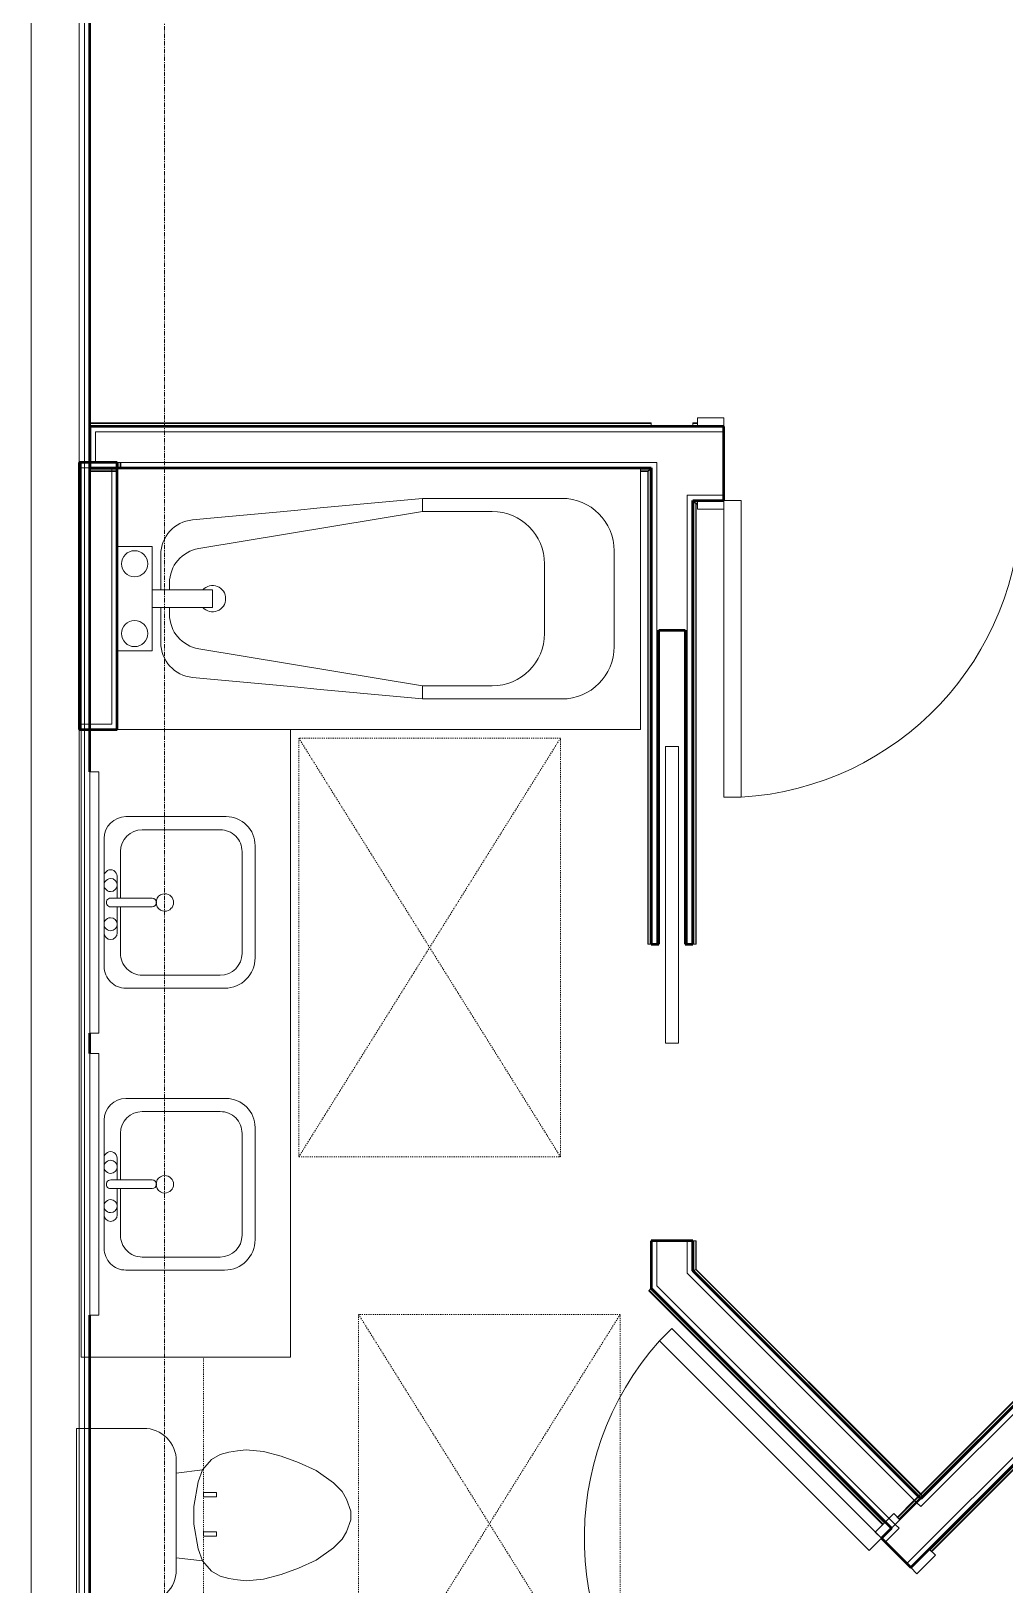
# Model space of a CAD drawing. Header units: inches. Extents: x -4218 to -1830, y 9756 to 12426.
# Drawn here: x -2515.6 to -2403.9, y 10538.2 to 10716.4 of the extents above; entities that cross this region are included whole.
import ezdxf

# ---------------------------------------------------------------- set-up
doc = ezdxf.new("R2010")
doc.units = ezdxf.units.IN
doc.header["$MEASUREMENT"] = 0
doc.linetypes.add('Dash', pattern=[0.25, 0.125, -0.125])
doc.linetypes.add('Grid Line 1_2_', pattern=[0.875, 0.5, -0.125, 0.125, -0.125])
for name, color, linetype, lineweight in [('0-1', 7, 'Continuous', 5), ('0-2', 252, 'Continuous', 9), ('A-DOOR-1', 7, 'Continuous', 9), ('A-DOOR-2', 50, 'Continuous', 20), ('A-DOOR-FRAM-1', 50, 'Continuous', 20), ('A-GENM-HDLN-1', 7, 'Dash', 9), ('A-WALL-1', 250, 'Continuous', 50), ('A-WALL-2', 10, 'Continuous', 13), ('A-WALL-3', 253, 'Continuous', 9), ('A-WALL-4', 254, 'Continuous', 9), ('A-WALL-5', 252, 'Continuous', 9), ('A-WALL-6', 7, 'Continuous', 9), ('I-WALL-1', 250, 'Continuous', 50), ('I-WALL-2', 254, 'Continuous', 9), ('I-WALL-3', 253, 'Continuous', 9), ('I-WALL-4', 252, 'Continuous', 9), ('I-WALL-5', 7, 'Continuous', 9), ('P-SANR-FIXT-1', 7, 'Continuous', 9), ('P-SANR-FIXT-2', 252, 'Continuous', 9), ('P-SANR-FIXT-3', 253, 'Continuous', 9), ('Q-CASE-1', 253, 'Continuous', 9), ('Q-CASE-2', 252, 'Continuous', 9), ('Q-CASE-3', 7, 'Continuous', 9), ('Q-CASE-5', 254, 'Continuous', 9), ('Q-CASE-6', 7, 'Dash', 9), ('S-GRID-1', 1, 'Grid Line 1_2_', 9)]:
    doc.layers.add(name, color=color, linetype=linetype, lineweight=lineweight)

# ---------------------------------------------------------------- blocks, each defined once
blk = doc.blocks.new('Basic Wall _ INT - W4BØF - _5_8 GYP - 2X4 WOOD_BATT_ - 5_8 GYP_ - ___-2683358-BACKGROUND - 1ST FLOOR')
at = {"layer": 'A-WALL-5'}
for p, q in [((-2444.75, 10571.95), (-2444.79, 10571.9)), ((-2417.92, 10545.12), (-2444.75, 10571.95)), ((-2444.64, 10572.05), (-2444.7, 10571.99)), ((-2444.5, 10572.2), (-2444.52, 10572.18)), ((-2444.5, 10572.2), (-2417.67, 10545.37))]:
    blk.add_line(p, q, dxfattribs=at)
at = {"layer": 'A-WALL-6'}
for p, q in [((-2444.79, 10571.9), (-2444.59, 10572.11)), ((-2417.98, 10545.09), (-2444.79, 10571.9)), ((-2444.59, 10572.11), (-2444.53, 10572.17)), ((-2444.59, 10572.11), (-2417.76, 10545.28)), ((-2444.53, 10572.17), (-2444.5, 10572.2))]:
    blk.add_line(p, q, dxfattribs=at)
blk = doc.blocks.new('Basic Wall _ INT - W4BØF - _5_8 GYP - 2X4 WOOD_BATT_ - 5_8 GYP_ - ___-2683357-BACKGROUND - 1ST FLOOR')
at = {"layer": 'A-WALL-3'}
for p, q in [((-2439.55, 10574.25), (-2439.61, 10574.22)), ((-2439.4, 10574.31), (-2439.54, 10574.25)), ((-2439.34, 10574.34), (-2439.4, 10574.31)), ((-2439.72, 10574.17), (-2439.75, 10574.16)), ((-2413.57, 10548.48), (-2413.65, 10548.56)), ((-2413.5, 10548.42), (-2413.56, 10548.48)), ((-2413.55, 10548.08), (-2413.56, 10548.07)), ((-2413.53, 10548.09), (-2413.55, 10548.08)), ((-2413.52, 10548.11), (-2413.53, 10548.09)), ((-2413.5, 10548.12), (-2413.52, 10548.11)), ((-2413.46, 10548.16), (-2413.5, 10548.12)), ((-2413.4, 10548.23), (-2413.46, 10548.16)), ((-2413.31, 10548.31), (-2413.4, 10548.23))]:
    blk.add_line(p, q, dxfattribs=at)
at = {"layer": 'A-WALL-4'}
for p, q in [((-2413.6, 10548.02), (-2413.59, 10548.04)), ((-2413.46, 10548.17), (-2413.4, 10548.23)), ((-2413.36, 10548.27), (-2413.31, 10548.31))]:
    blk.add_line(p, q, dxfattribs=at)
at = {"layer": 'A-WALL-5'}
for p, q in [((-2413.65, 10548.56), (-2439.4, 10574.31)), ((-2439.75, 10574.16), (-2413.6, 10548.02)), ((-2413.53, 10548.53), (-2413.6, 10548.61)), ((-2413.57, 10548.05), (-2413.6, 10548.02)), ((-2413.56, 10548.07), (-2413.57, 10548.05)), ((-2413.46, 10548.46), (-2413.52, 10548.52))]:
    blk.add_line(p, q, dxfattribs=at)
at = {"layer": 'A-WALL-6'}
for p, q in [((-2413.6, 10548.61), (-2439.34, 10574.34)), ((-2413.52, 10548.11), (-2439.62, 10574.22))]:
    blk.add_line(p, q, dxfattribs=at)
at = {"layer": 'A-WALL-6', "flags": 128}
for points in [[(-2439.62, 10574.22), (-2439.6, 10574.22), (-2439.55, 10574.25), (-2439.45, 10574.29), (-2439.34, 10574.34)], [(-2439.71, 10574.18), (-2439.68, 10574.19), (-2439.66, 10574.2), (-2439.65, 10574.21), (-2439.63, 10574.21), (-2439.63, 10574.22), (-2439.62, 10574.22)]]:
    blk.add_lwpolyline(points, dxfattribs=at)
blk = doc.blocks.new('Basic Wall _ INT - W4BØF - _5_8 GYP - 2X4 WOOD_BATT_ - 5_8 GYP_ - ___-2683360-BACKGROUND - 1ST FLOOR')
at = {"layer": 'A-WALL-3'}
for p, q in [((-2439.72, 10662.48), (-2439.75, 10662.51)), ((-2439.55, 10662.31), (-2439.61, 10662.37)), ((-2439.4, 10662.16), (-2439.54, 10662.3)), ((-2439.34, 10662.09), (-2439.4, 10662.16)), ((-2439.61, 10574.22), (-2439.55, 10574.25)), ((-2439.54, 10574.25), (-2439.4, 10574.31)), ((-2439.4, 10574.31), (-2439.34, 10574.34)), ((-2439.75, 10574.16), (-2439.72, 10574.17))]:
    blk.add_line(p, q, dxfattribs=at)
at = {"layer": 'A-WALL-5'}
for p, q in [((-2439.75, 10662.51), (-2439.75, 10611.63)), ((-2439.4, 10611.63), (-2439.4, 10662.16)), ((-2439.75, 10611.63), (-2439.72, 10611.63)), ((-2439.61, 10611.63), (-2439.55, 10611.63)), ((-2439.54, 10611.63), (-2439.4, 10611.63)), ((-2439.4, 10611.63), (-2439.34, 10611.63)), ((-2439.72, 10577.63), (-2439.75, 10577.63)), ((-2439.75, 10577.63), (-2439.75, 10574.16)), ((-2439.55, 10577.63), (-2439.61, 10577.63)), ((-2439.4, 10577.63), (-2439.54, 10577.63)), ((-2439.34, 10577.63), (-2439.4, 10577.63)), ((-2439.4, 10574.31), (-2439.4, 10577.63))]:
    blk.add_line(p, q, dxfattribs=at)
at = {"layer": 'A-WALL-6'}
for p, q in [((-2439.62, 10611.63), (-2439.62, 10662.38)), ((-2439.34, 10611.63), (-2439.34, 10662.09)), ((-2439.71, 10611.63), (-2439.75, 10611.63)), ((-2439.62, 10611.63), (-2439.71, 10611.63)), ((-2439.34, 10611.63), (-2439.62, 10611.63)), ((-2439.75, 10577.63), (-2439.71, 10577.63)), ((-2439.71, 10577.63), (-2439.62, 10577.63)), ((-2439.62, 10574.22), (-2439.62, 10577.63)), ((-2439.62, 10577.63), (-2439.34, 10577.63)), ((-2439.34, 10574.34), (-2439.34, 10577.63))]:
    blk.add_line(p, q, dxfattribs=at)
at = {"layer": 'A-WALL-6', "flags": 128}
for points in [[(-2439.71, 10662.46), (-2439.68, 10662.44), (-2439.66, 10662.42), (-2439.65, 10662.41), (-2439.63, 10662.39), (-2439.63, 10662.38), (-2439.62, 10662.38)], [(-2439.62, 10662.38), (-2439.6, 10662.36), (-2439.55, 10662.3), (-2439.45, 10662.21), (-2439.34, 10662.09)], [(-2439.34, 10574.34), (-2439.45, 10574.29), (-2439.55, 10574.25), (-2439.6, 10574.22), (-2439.62, 10574.22)], [(-2439.62, 10574.22), (-2439.63, 10574.22), (-2439.63, 10574.21), (-2439.65, 10574.21), (-2439.66, 10574.2), (-2439.68, 10574.19), (-2439.71, 10574.18)]]:
    blk.add_lwpolyline(points, dxfattribs=at)
blk = doc.blocks.new('Basic Wall _ INT - W4BØF - _5_8 GYP - 2X4 WOOD_BATT_ - 5_8 GYP_ - ___-2683359-BACKGROUND - 1ST FLOOR')
at = {"layer": 'A-WALL-3'}
for p, q in [((-2444.85, 10665.91), (-2444.91, 10665.84)), ((-2444.7, 10666.05), (-2444.85, 10665.91)), ((-2444.64, 10666.12), (-2444.7, 10666.06)), ((-2444.5, 10666.26), (-2444.52, 10666.23))]:
    blk.add_line(p, q, dxfattribs=at)
at = {"layer": 'A-WALL-5'}
for p, q in [((-2444.85, 10611.63), (-2444.85, 10665.91)), ((-2444.5, 10666.26), (-2444.5, 10611.63)), ((-2444.91, 10611.63), (-2444.85, 10611.63)), ((-2444.85, 10611.63), (-2444.7, 10611.63)), ((-2444.7, 10611.63), (-2444.64, 10611.63)), ((-2444.52, 10611.63), (-2444.5, 10611.63))]:
    blk.add_line(p, q, dxfattribs=at)
at = {"layer": 'A-WALL-6'}
for p, q in [((-2444.91, 10611.63), (-2444.91, 10665.84)), ((-2444.62, 10666.13), (-2444.62, 10611.63)), ((-2444.62, 10611.63), (-2444.91, 10611.63)), ((-2444.54, 10611.63), (-2444.62, 10611.63)), ((-2444.5, 10611.63), (-2444.54, 10611.63))]:
    blk.add_line(p, q, dxfattribs=at)
at = {"layer": 'A-WALL-6', "flags": 128}
for points in [[(-2444.91, 10665.84), (-2444.79, 10665.96), (-2444.7, 10666.05), (-2444.64, 10666.11), (-2444.62, 10666.13)], [(-2444.62, 10666.13), (-2444.62, 10666.13), (-2444.61, 10666.14), (-2444.6, 10666.16), (-2444.58, 10666.17), (-2444.56, 10666.19), (-2444.54, 10666.21)]]:
    blk.add_lwpolyline(points, dxfattribs=at)
blk = doc.blocks.new('Bath Tub - Maestro - 60_x30_-V7-BACKGROUND - 1ST FLOOR')
at = {"layer": 'P-SANR-FIXT-1'}
for p, q in [((60, -30), (60, 0)), ((35, -3.5), (51, -3.5)), ((35, -5), (35, -3.5)), ((35, -5), (9.35, -9.26)), ((43, -5), (35, -5)), ((4, -9), (0, -9)), ((4, -14), (4, -9)), ((5, -14), (5, -9.96)), ((57, -9.5), (57, -20.5)), ((49, -19), (49, -11)), ((4, -16), (4, -14)), ((4, -14), (10.94, -14)), ((6, -13.2), (6, -14)), ((10.94, -16), (10.94, -14)), ((4, -21), (4, -16)), ((10.94, -16), (4, -16)), ((5, -20.04), (5, -16)), ((6, -16), (6, -16.8)), ((0, -21), (4, -21)), ((9.35, -20.74), (35, -25)), ((35, -25), (35, -26.5)), ((35, -25), (43, -25)), ((51, -26.5), (35, -26.5)), ((19.88, -30), (60, -30))]:
    blk.add_line(p, q, dxfattribs=at)
at = {"layer": 'P-SANR-FIXT-1', "flags": 128}
for points in [[(8.63, -5.97), (11.56, -5.7), (14.49, -5.42), (17.42, -5.15), (20.35, -4.87), (23.28, -4.6), (26.21, -4.32), (29.14, -4.05), (32.07, -3.77), (35, -3.5)], [(35, -26.5), (32.07, -26.23), (29.14, -25.95), (26.21, -25.68), (23.28, -25.4), (20.35, -25.13), (17.42, -24.85), (14.49, -24.58), (11.56, -24.3), (8.63, -24.03)]]:
    blk.add_lwpolyline(points, dxfattribs=at)
at = {"layer": 'P-SANR-FIXT-1'}
for centre, radius, start, end in [((51, -9.5), 6, 0, 90), ((43, -11), 6, 360, 90), ((9, -9.96), 4, 95.3558, 180), ((2, -11), 1.5, 0, 180), ((10, -13.2), 4, 99.4223, 180), ((2, -11), 1.5, 180, 360), ((10.94, -15), 1.5, 0, 137.9289), ((10.94, -15), 1.5, 222.0711, 360), ((2, -19), 1.5, 0, 180), ((10, -16.8), 4, 180, 260.5777), ((2, -19), 1.5, 180, 360), ((43, -19), 6, 270, 0), ((9, -20.04), 4, 180, 264.6442), ((51, -20.5), 6, 270, 0)]:
    blk.add_arc(centre, radius, start, end, dxfattribs=at)
at = {"layer": 'P-SANR-FIXT-2'}
for p, q in [((60, 0), (0, 0)), ((0, 0), (0, -9)), ((0, -9), (0, -21)), ((0, -21), (0, -30))]:
    blk.add_line(p, q, dxfattribs=at)
at = {"layer": 'P-SANR-FIXT-3'}
blk.add_line((0, -9), (0, -21), dxfattribs=at)
blk = doc.blocks.new('Toilet-Domestic-3D - Toilet-Domestic-3D-1352612-BACKGROUND - 1ST FLOOR')
at = {"layer": 'P-SANR-FIXT-1'}
for p, q in [((-9.98, 11.75), (-9.98, 17.93)), ((9.98, 17.93), (9.98, 11.75)), ((6.25, 8.02), (-6.25, 8.02)), ((-4.86, 8.02), (-5.21, 5)), ((4.86, 8.02), (5.21, 5)), ((-3.84, 5.5), (-5.21, 5)), ((-1, 6), (-3.84, 5.5)), ((1, 6), (-1, 6)), ((3.84, 5.5), (1, 6)), ((5.21, 5), (3.84, 5.5)), ((-6.4, 4), (-6.97, 3)), ((-5.21, 5), (-6.4, 4)), ((6.4, 4), (5.21, 5)), ((6.97, 3), (6.4, 4)), ((-7.24, 2), (-7.41, 1)), ((-6.97, 3), (-7.24, 2)), ((7.24, 2), (6.97, 3)), ((7.41, 1), (7.24, 2)), ((-7.41, 1), (-7.5, 0)), ((7.5, 0), (7.41, 1)), ((-7.5, 0), (-7.33, -1.99)), ((7.33, -1.99), (7.5, 0)), ((-7.33, -1.99), (-6.79, -4)), ((6.79, -4), (7.33, -1.99)), ((-6.79, -4), (-6.06, -6)), ((6.06, -6), (6.79, -4)), ((-6.06, -6), (-5.13, -8)), ((5.13, -8), (6.06, -6)), ((-5.13, -8), (-3.74, -10)), ((3.74, -10), (5.13, -8)), ((-3.74, -10), (-2.74, -11)), ((2.74, -11), (3.74, -10)), ((-2.74, -11), (-1.87, -11.5)), ((-1.87, -11.5), (-0.5, -12)), ((-0.5, -12), (0.5, -12)), ((0.5, -12), (1.87, -11.5)), ((1.87, -11.5), (2.74, -11))]:
    blk.add_line(p, q, dxfattribs=at)
for centre, start, end in [((-6.25, 11.75), 180, 270), ((6.25, 11.75), 270, 360)]:
    blk.add_arc(centre, 3.73, start, end, dxfattribs=at)
at = {"layer": 'P-SANR-FIXT-2'}
for p, q in [((-9.98, 19.48), (9.98, 19.48)), ((-9.98, 17.93), (-9.98, 19.48)), ((9.98, 19.48), (9.98, 17.93))]:
    blk.add_line(p, q, dxfattribs=at)
blk = doc.blocks.new('Bath Vanity - Bath Vanity 72_-2551085-BACKGROUND - 1ST FLOOR')
at = {"layer": 'Q-CASE-1'}
blk.add_line((36.74, -1), (36.74, 0), dxfattribs=at)
at = {"layer": 'Q-CASE-2'}
for p, q in [((36.74, 0), (-35.26, 0)), ((-35.26, 0), (-35.26, -1)), ((36.74, -4.12), (36.74, -1))]:
    blk.add_line(p, q, dxfattribs=at)
at = {"layer": 'Q-CASE-3'}
for p, q in [((-35.26, -1), (-35.26, -24)), ((36.74, -24), (36.74, -4.12)), ((-35.26, -24), (36.74, -24))]:
    blk.add_line(p, q, dxfattribs=at)
blk = doc.blocks.new('POCKET - FLUSH - 2-10 x 6-8-2882530-BACKGROUND - 1ST FLOOR')
at = {"layer": 'A-DOOR-2'}
for p, q in [((-39.67, -0.75), (-39.67, 0.75)), ((-39.67, 0.75), (-5.67, 0.75)), ((-5.67, 0.75), (-5.67, -0.75)), ((-5.67, -0.75), (-39.67, -0.75))]:
    blk.add_line(p, q, dxfattribs=at)
blk = doc.blocks.new('ADA Clearances - 30_x48_-V8-BACKGROUND - 1ST FLOOR')
at = {"layer": 'A-GENM-HDLN-1'}
for p, q in [((15, -24), (-15, 24)), ((-15, -24), (15, 24)), ((15, 24), (-15, 24)), ((-15, 24), (-15, -24)), ((15, -24), (15, 24)), ((-15, -24), (15, -24))]:
    blk.add_line(p, q, dxfattribs=at)
blk = doc.blocks.new('M_Sink Vanity-Square - 500 x 440mm-V9-BACKGROUND - 1ST FLOOR')
at = {"layer": 'P-SANR-FIXT-1'}
for p, q in [((7.96, 7.09), (-6.72, 7.09)), ((7.96, 7.09), (-6.72, 7.09)), ((3.62, 7.09), (-2.88, 7.09)), ((-2.88, 5.59), (0.12, 5.59)), ((0.12, 6.33), (0.12, 1.59)), ((1.12, 6.33), (1.12, 1.59)), ((1.12, 5.59), (3.62, 5.59)), ((-9.22, 4.59), (-9.22, -6.73)), ((-9.22, 4.59), (-9.22, -6.73)), ((0.12, 5.22), (-5.22, 5.22)), ((6.46, 5.22), (1.12, 5.22)), ((10.46, -6.91), (10.46, 4.59)), ((10.46, -6.91), (10.46, 4.59)), ((-7.72, 2.72), (-7.72, -6.23)), ((8.96, -6.23), (8.96, 2.72)), ((-5.22, -8.73), (6.46, -8.73)), ((-5.72, -10.23), (7.14, -10.23)), ((-5.72, -10.23), (7.14, -10.23))]:
    blk.add_line(p, q, dxfattribs=at)
for centre, radius, start, end in [((-6.72, 4.59), 2.5, 90, 180), ((-6.72, 4.59), 2.5, 90, 180), ((-2.88, 6.34), 0.75, 90, 270), ((-1.88, 6.34), 0.75, 360, 180), ((-1.88, 6.34), 0.75, 180, 0), ((0.62, 6.33), 0.5, 360, 180), ((2.62, 6.34), 0.75, 360, 180), ((2.62, 6.34), 0.75, 180, 360), ((3.62, 6.34), 0.75, 270, 90), ((7.96, 4.59), 2.5, 0, 90), ((7.96, 4.59), 2.5, 360, 90), ((-5.22, 2.72), 2.5, 90, 180), ((6.46, 2.72), 2.5, 0, 90), ((0.62, 0.13), 1, 360, 180), ((0.62, 0.13), 1, 180, 0), ((0.62, 1.59), 0.5, 180, 0), ((-5.72, -6.73), 3.5, 180, 270), ((-5.72, -6.73), 3.5, 180, 270), ((-5.22, -6.23), 2.5, 180, 270), ((6.46, -6.23), 2.5, 270, 0), ((7.14, -6.91), 3.32, 270, 360), ((7.14, -6.91), 3.32, 270, 0)]:
    blk.add_arc(centre, radius, start, end, dxfattribs=at)
blk = doc.blocks.new('Basic Wall _ INT - W4BØF - _5_8 GYP - 2X4 WOOD_BATT_ - 5_8 GYP_ - ___-2683363-BACKGROUND - 1ST FLOOR')
at = {"layer": 'A-WALL-3'}
for p, q in [((-2364.62, 10597.5), (-2364.69, 10597.52)), ((-2364.48, 10597.44), (-2364.62, 10597.5)), ((-2364.41, 10597.41), (-2364.48, 10597.43)), ((-2364.27, 10597.35), (-2364.3, 10597.36)), ((-2416.24, 10545.88), (-2414.29, 10547.83)), ((-2413.6, 10548.02), (-2415.99, 10545.63)), ((-2414.29, 10547.83), (-2413.85, 10548.27)), ((-2413.71, 10548.41), (-2413.64, 10548.48)), ((-2413.64, 10548.48), (-2413.56, 10548.56)), ((-2442.15, 10519.47), (-2444.28, 10517.35)), ((-2479.88, 10482.24), (-2476.9, 10485.22)), ((-2476.66, 10484.97), (-2480.01, 10481.61)), ((-2480.26, 10481.86), (-2479.91, 10482.21)), ((-2490.54, 10471.26), (-2490.74, 10471.47)), ((-2490.7, 10471.42), (-2489.55, 10472.57)), ((-2490.48, 10471.21), (-2490.54, 10471.26)), ((-2490.45, 10471.18), (-2490.48, 10471.21)), ((-2489.3, 10472.32), (-2490.45, 10471.18))]:
    blk.add_line(p, q, dxfattribs=at)
at = {"layer": 'A-WALL-4'}
for p, q in [((-2415.99, 10545.63), (-2416.52, 10545.1)), ((-2490.74, 10471.47), (-2490.7, 10471.42)), ((-2490.65, 10471.38), (-2490.59, 10471.32)), ((-2490.47, 10471.19), (-2490.45, 10471.18))]:
    blk.add_line(p, q, dxfattribs=at)
at = {"layer": 'A-WALL-5'}
for p, q in [((-2413.56, 10548.56), (-2364.62, 10597.5)), ((-2364.27, 10597.35), (-2413.6, 10548.02)), ((-2416.28, 10545.93), (-2414.34, 10547.87)), ((-2414.13, 10547.67), (-2416.08, 10545.72)), ((-2414.33, 10547.88), (-2413.9, 10548.31)), ((-2413.69, 10548.11), (-2414.13, 10547.67)), ((-2413.75, 10548.46), (-2413.69, 10548.52)), ((-2413.69, 10548.52), (-2413.6, 10548.61)), ((-2476.18, 10485.95), (-2444.52, 10517.6)), ((-2444.28, 10517.35), (-2475.95, 10485.68)), ((-2479.91, 10482.3), (-2476.95, 10485.26)), ((-2477.19, 10484.62), (-2479.66, 10482.14)), ((-2476.74, 10485.06), (-2477.16, 10484.64)), ((-2480.31, 10481.9), (-2479.93, 10482.28)), ((-2479.68, 10482.12), (-2480.1, 10481.7)), ((-2489.55, 10472.57), (-2480.97, 10481.15)), ((-2480.72, 10480.9), (-2489.3, 10472.32)), ((-2490.74, 10471.47), (-2489.59, 10472.62)), ((-2489.39, 10472.41), (-2490.54, 10471.26))]:
    blk.add_line(p, q, dxfattribs=at)
at = {"layer": 'A-WALL-6'}
for p, q in [((-2364.4, 10597.4), (-2413.69, 10548.11)), ((-2413.6, 10548.61), (-2364.69, 10597.52)), ((-2476.24, 10485.97), (-2444.57, 10517.64)), ((-2444.36, 10517.44), (-2476.04, 10485.76)), ((-2489.59, 10472.62), (-2481.01, 10481.2)), ((-2480.81, 10480.99), (-2489.39, 10472.41))]:
    blk.add_line(p, q, dxfattribs=at)
at = {"layer": 'A-WALL-6', "flags": 128}
for points in [[(-2364.69, 10597.52), (-2364.57, 10597.47), (-2364.48, 10597.43), (-2364.42, 10597.41), (-2364.4, 10597.4)], [(-2364.4, 10597.4), (-2364.4, 10597.4), (-2364.39, 10597.4), (-2364.37, 10597.39), (-2364.36, 10597.39), (-2364.34, 10597.38), (-2364.32, 10597.37)]]:
    blk.add_lwpolyline(points, dxfattribs=at)
blk = doc.blocks.new('Basic Wall _ INT - W4BØF - _5_8 GYP - 2X4 WOOD_BATT_ - 5_8 GYP_ - ___-2683364-BACKGROUND - 1ST FLOOR')
at = {"layer": 'A-WALL-3'}
for p, q in [((-2359.5, 10595.37), (-2359.52, 10595.38)), ((-2359.32, 10595.3), (-2359.38, 10595.33)), ((-2359.17, 10595.24), (-2359.32, 10595.3)), ((-2359.11, 10595.21), (-2359.17, 10595.24)), ((-2412.63, 10542.27), (-2414.75, 10540.15)), ((-2438.8, 10516.11), (-2440.92, 10513.99)), ((-2486.77, 10468.14), (-2487.09, 10467.82)), ((-2487.06, 10467.79), (-2487.09, 10467.82)), ((-2487, 10467.73), (-2487.06, 10467.79)), ((-2486.8, 10467.52), (-2487, 10467.73)), ((-2486.84, 10467.57), (-2486.51, 10467.9)), ((-2485.97, 10468.93), (-2486.69, 10468.21)), ((-2486.46, 10467.95), (-2485.71, 10468.7))]:
    blk.add_line(p, q, dxfattribs=at)
at = {"layer": 'A-WALL-4'}
for p, q in [((-2487.09, 10467.82), (-2487.07, 10467.8)), ((-2486.94, 10467.67), (-2486.88, 10467.61)), ((-2486.84, 10467.57), (-2486.8, 10467.52))]:
    blk.add_line(p, q, dxfattribs=at)
at = {"layer": 'A-WALL-5'}
for p, q in [((-2359.52, 10595.38), (-2412.63, 10542.27)), ((-2412.38, 10542.03), (-2359.17, 10595.24)), ((-2440.92, 10513.99), (-2485.94, 10468.97)), ((-2485.69, 10468.72), (-2440.67, 10513.74)), ((-2487, 10467.73), (-2486.68, 10468.05)), ((-2486.8, 10467.52), (-2486.46, 10467.86)), ((-2486.61, 10468.12), (-2485.88, 10468.85)), ((-2486.42, 10467.9), (-2485.67, 10468.66))]:
    blk.add_line(p, q, dxfattribs=at)
at = {"layer": 'A-WALL-6'}
for p, q in [((-2412.54, 10542.19), (-2359.4, 10595.33)), ((-2412.34, 10541.98), (-2359.11, 10595.21)), ((-2485.85, 10468.88), (-2440.83, 10513.9)), ((-2485.65, 10468.67), (-2440.62, 10513.7))]:
    blk.add_line(p, q, dxfattribs=at)
at = {"layer": 'A-WALL-6', "flags": 128}
for points in [[(-2359.48, 10595.37), (-2359.46, 10595.36), (-2359.44, 10595.35), (-2359.42, 10595.34), (-2359.41, 10595.34), (-2359.4, 10595.33), (-2359.4, 10595.33)], [(-2359.4, 10595.33), (-2359.38, 10595.32), (-2359.32, 10595.3), (-2359.23, 10595.26), (-2359.11, 10595.21)]]:
    blk.add_lwpolyline(points, dxfattribs=at)
blk = doc.blocks.new('SWING - SINGLE - FLUSH - 2-10 x 6-8 - PRIVACY-3199407-BACKGROUND - 1ST FLOOR')
at = {"layer": 'A-DOOR-1'}
blk.add_arc((17, 2.37), 34.07, 93.3657, 180, dxfattribs=at)
at = {"layer": 'A-DOOR-2'}
for p, q in [((15, 2.37), (15, 36.38)), ((17, 36.38), (15, 36.38)), ((17, 2.37), (17, 36.38)), ((17, 2.37), (15, 2.37))]:
    blk.add_line(p, q, dxfattribs=at)
at = {"layer": 'A-DOOR-FRAM-1'}
for p, q in [((-17, 3.37), (-20, 3.37)), ((-20, 3.37), (-20, 2.37)), ((-20, 2.37), (-17, 2.37)), ((-17, 2.37), (-17, 3.37)), ((20, 3.37), (17, 3.37)), ((17, 3.37), (17, 2.37)), ((17, 2.37), (20, 2.37)), ((20, 2.37), (20, 3.37)), ((-17, -2.38), (-20, -2.38)), ((-20, -2.38), (-20, -3.38)), ((-20, -3.38), (-17, -3.38)), ((-17, -3.38), (-17, -2.38)), ((20, -2.38), (17, -2.38)), ((17, -2.38), (17, -3.38)), ((17, -3.38), (20, -3.38)), ((20, -3.38), (20, -2.38))]:
    blk.add_line(p, q, dxfattribs=at)
blk = doc.blocks.new('Basic Wall _ INT - W4BØF - _5_8 GYP - 2X4 WOOD_BATT_ - 5_8 GYP_ - ___-2695104-BACKGROUND - 1ST FLOOR')
at = {"layer": 'A-WALL-3'}
for p, q in [((-2508.87, 10671.42), (-2508.87, 10671.36)), ((-2508.87, 10671.36), (-2508.87, 10671.21)), ((-2508.87, 10671.21), (-2508.87, 10671.15)), ((-2508.87, 10671.03), (-2508.87, 10671.01))]:
    blk.add_line(p, q, dxfattribs=at)
at = {"layer": 'A-WALL-5'}
for p, q in [((-2508.87, 10671.13), (-2508.87, 10671.42)), ((-2508.87, 10671.36), (-2444.5, 10671.36)), ((-2508.87, 10671.05), (-2508.87, 10671.13)), ((-2508.87, 10671.01), (-2508.87, 10671.05)), ((-2444.5, 10671.01), (-2508.87, 10671.01)), ((-2444.5, 10671.36), (-2444.5, 10671.42)), ((-2444.5, 10671.21), (-2444.5, 10671.36)), ((-2444.5, 10671.15), (-2444.5, 10671.21)), ((-2444.5, 10671.01), (-2444.5, 10671.03))]:
    blk.add_line(p, q, dxfattribs=at)
at = {"layer": 'A-WALL-6'}
for p, q in [((-2508.87, 10671.42), (-2444.5, 10671.42)), ((-2444.5, 10671.13), (-2508.87, 10671.13)), ((-2444.5, 10671.42), (-2444.5, 10671.13)), ((-2444.5, 10671.13), (-2444.5, 10671.05)), ((-2444.5, 10671.05), (-2444.5, 10671.01))]:
    blk.add_line(p, q, dxfattribs=at)
blk = doc.blocks.new('Basic Wall _ INT - W4BØF - _5_8 GYP - 2X4 WOOD_BATT_ - 5_8 GYP_ - ___-2695105-BACKGROUND - 1ST FLOOR')
at = {"layer": 'A-WALL-3'}
for p, q in [((-2508.87, 10666.21), (-2508.87, 10666.26)), ((-2508.87, 10666.13), (-2508.87, 10666.21)), ((-2508.87, 10665.84), (-2508.87, 10666.13)), ((-2508.87, 10665.91), (-2505.77, 10665.91)), ((-2505.76, 10666.26), (-2506.37, 10666.26)), ((-2444.91, 10665.84), (-2444.85, 10665.91)), ((-2444.85, 10665.91), (-2444.7, 10666.05)), ((-2444.7, 10666.06), (-2444.64, 10666.12)), ((-2444.52, 10666.23), (-2444.5, 10666.26))]:
    blk.add_line(p, q, dxfattribs=at)
at = {"layer": 'A-WALL-4'}
for p, q in [((-2508.87, 10666.26), (-2508.87, 10666.23)), ((-2506.37, 10666.26), (-2508.87, 10666.26)), ((-2508.87, 10666.12), (-2508.87, 10666.06)), ((-2508.87, 10666.05), (-2508.87, 10665.91)), ((-2508.87, 10665.91), (-2508.87, 10665.84))]:
    blk.add_line(p, q, dxfattribs=at)
at = {"layer": 'A-WALL-5'}
for p, q in [((-2508.87, 10666.13), (-2505.76, 10666.13)), ((-2508.87, 10665.84), (-2505.77, 10665.84)), ((-2444.5, 10666.26), (-2445.75, 10666.26)), ((-2445.75, 10665.91), (-2444.85, 10665.91))]:
    blk.add_line(p, q, dxfattribs=at)
at = {"layer": 'A-WALL-6'}
for p, q in [((-2445.75, 10666.13), (-2444.62, 10666.13)), ((-2445.75, 10665.84), (-2444.91, 10665.84))]:
    blk.add_line(p, q, dxfattribs=at)
at = {"layer": 'A-WALL-6', "flags": 128}
for points in [[(-2444.62, 10666.13), (-2444.64, 10666.11), (-2444.7, 10666.05), (-2444.79, 10665.96), (-2444.91, 10665.84)], [(-2444.54, 10666.21), (-2444.56, 10666.19), (-2444.58, 10666.17), (-2444.6, 10666.16), (-2444.61, 10666.14), (-2444.62, 10666.13), (-2444.62, 10666.13)]]:
    blk.add_lwpolyline(points, dxfattribs=at)
blk = doc.blocks.new('SWING - SINGLE - FLUSH - 2-10 x 6-8 - PRIVACY-3199420-BACKGROUND - 1ST FLOOR')
at = {"layer": 'A-DOOR-1'}
blk.add_arc((17, 4.25), 34.07, 93.3657, 180, dxfattribs=at)
at = {"layer": 'A-DOOR-2'}
for p, q in [((15, 4.25), (15, 38.26)), ((17, 38.26), (15, 38.26)), ((17, 4.25), (17, 38.26)), ((17, 4.25), (15, 4.25))]:
    blk.add_line(p, q, dxfattribs=at)
at = {"layer": 'A-DOOR-FRAM-1'}
for p, q in [((-17, 5.25), (-20, 5.25)), ((-20, 5.25), (-20, 4.25)), ((-20, 4.25), (-17, 4.25)), ((-17, 4.25), (-17, 5.25)), ((20, 5.25), (17, 5.25)), ((17, 5.25), (17, 4.25)), ((17, 4.25), (20, 4.25)), ((20, 4.25), (20, 5.25)), ((-17, -4.25), (-20, -4.25)), ((-20, -4.25), (-20, -5.25)), ((-20, -5.25), (-17, -5.25)), ((-17, -5.25), (-17, -4.25)), ((20, -4.25), (17, -4.25)), ((17, -4.25), (17, -5.25)), ((17, -5.25), (20, -5.25)), ((20, -5.25), (20, -4.25))]:
    blk.add_line(p, q, dxfattribs=at)
blk = doc.blocks.new('Basic Wall _ INT - W8BØF - _5_8 GYP - 2X8 WOOD_BATT_ - 5_8 GYP_ - ___-2704768-BACKGROUND - 1ST FLOOR')
at = {"layer": 'I-WALL-3'}
for p, q in [((-2439.75, 10662.51), (-2439.72, 10662.48)), ((-2439.61, 10662.37), (-2439.55, 10662.31)), ((-2439.54, 10662.3), (-2439.4, 10662.16)), ((-2439.4, 10662.16), (-2439.34, 10662.09)), ((-2399.2, 10662.51), (-2402.2, 10662.51)), ((-2364.69, 10662.09), (-2364.62, 10662.16)), ((-2364.62, 10662.16), (-2364.48, 10662.3)), ((-2364.48, 10662.31), (-2364.41, 10662.37)), ((-2364.3, 10662.48), (-2364.27, 10662.51))]:
    blk.add_line(p, q, dxfattribs=at)
at = {"layer": 'I-WALL-4'}
for p, q in [((-2439.2, 10662.51), (-2439.75, 10662.51)), ((-2439.4, 10662.16), (-2439.2, 10662.16)), ((-2364.27, 10662.51), (-2399.2, 10662.51)), ((-2399.2, 10662.16), (-2364.62, 10662.16))]:
    blk.add_line(p, q, dxfattribs=at)
at = {"layer": 'I-WALL-5'}
for p, q in [((-2439.62, 10662.38), (-2439.2, 10662.38)), ((-2439.34, 10662.09), (-2439.2, 10662.09)), ((-2399.2, 10662.38), (-2364.4, 10662.38)), ((-2399.2, 10662.09), (-2364.69, 10662.09)), ((-2364.27, 10662.51), (-2364.32, 10662.46))]:
    blk.add_line(p, q, dxfattribs=at)
at = {"layer": 'I-WALL-5', "flags": 128}
for points in [[(-2439.62, 10662.38), (-2439.63, 10662.38), (-2439.63, 10662.39), (-2439.65, 10662.41), (-2439.66, 10662.42), (-2439.68, 10662.44), (-2439.71, 10662.46)], [(-2439.34, 10662.09), (-2439.45, 10662.21), (-2439.55, 10662.3), (-2439.6, 10662.36), (-2439.62, 10662.38)], [(-2364.4, 10662.38), (-2364.42, 10662.36), (-2364.48, 10662.3), (-2364.57, 10662.21), (-2364.69, 10662.09)], [(-2364.32, 10662.46), (-2364.34, 10662.44), (-2364.36, 10662.42), (-2364.37, 10662.41), (-2364.39, 10662.39), (-2364.4, 10662.38), (-2364.4, 10662.38)]]:
    blk.add_lwpolyline(points, dxfattribs=at)
blk = doc.blocks.new('Basic Wall _ INT - W8BØF - _5_8 GYP - 2X8 WOOD_BATT_ - 5_8 GYP_ - ___-2699376-BACKGROUND - 1ST FLOOR')
at = {"layer": 'I-WALL-3'}
for p, q in [((-2399.2, 10671.01), (-2402.2, 10671.01)), ((-2364.48, 10671.21), (-2364.52, 10671.25)), ((-2364.41, 10671.15), (-2364.48, 10671.21)), ((-2364.27, 10671.01), (-2364.3, 10671.03))]:
    blk.add_line(p, q, dxfattribs=at)
at = {"layer": 'I-WALL-4'}
for p, q in [((-2439.75, 10671.42), (-2439.75, 10671.36)), ((-2439.75, 10671.36), (-2439.75, 10671.21)), ((-2439.75, 10671.36), (-2439.2, 10671.36)), ((-2439.75, 10671.21), (-2439.75, 10671.15)), ((-2439.75, 10671.03), (-2439.75, 10671.01)), ((-2439.2, 10671.01), (-2439.75, 10671.01)), ((-2399.2, 10671.36), (-2365.27, 10671.36)), ((-2364.27, 10671.01), (-2399.2, 10671.01))]:
    blk.add_line(p, q, dxfattribs=at)
at = {"layer": 'I-WALL-5'}
for p, q in [((-2439.75, 10671.13), (-2439.75, 10671.42)), ((-2439.75, 10671.42), (-2439.2, 10671.42)), ((-2439.2, 10671.13), (-2439.75, 10671.13)), ((-2439.75, 10671.05), (-2439.75, 10671.13)), ((-2439.75, 10671.01), (-2439.75, 10671.05)), ((-2399.2, 10671.42), (-2365.27, 10671.42)), ((-2364.4, 10671.13), (-2399.2, 10671.13)), ((-2364.32, 10671.05), (-2364.27, 10671.01))]:
    blk.add_line(p, q, dxfattribs=at)
at = {"layer": 'I-WALL-5', "flags": 128}
for points in [[(-2364.52, 10671.25), (-2364.48, 10671.21), (-2364.42, 10671.15), (-2364.4, 10671.13)], [(-2364.4, 10671.13), (-2364.4, 10671.13), (-2364.39, 10671.12), (-2364.37, 10671.11), (-2364.36, 10671.09), (-2364.34, 10671.07), (-2364.32, 10671.05)]]:
    blk.add_lwpolyline(points, dxfattribs=at)
blk = doc.blocks.new('300 Series Wall Hung Cabinet_326 - 36_-2909952-BACKGROUND - 1ST FLOOR')
at = {"layer": 'Q-CASE-3'}
for p, q in [((-2.5, -13.19), (-2.01, -13.19)), ((-2.5, -13.19), (-2.5, -14.69)), ((-2.01, -14.69), (-2.01, -13.19)), ((2, -13.19), (2.49, -13.19)), ((2, -13.19), (2, -14.69)), ((2.49, -14.69), (2.49, -13.19)), ((-2.5, -14.69), (-2.01, -14.69)), ((2, -14.69), (2.49, -14.69))]:
    blk.add_line(p, q, dxfattribs=at)
at = {"layer": 'Q-CASE-6'}
for p, q in [((18, -0.19), (-18, -0.19)), ((-18, -0.19), (-18, -13.19)), ((18, -13.19), (18, -0.19)), ((-18, -13.19), (18, -13.19))]:
    blk.add_line(p, q, dxfattribs=at)
blk = doc.blocks.new('BATHROOM MIRROR - BATHROOM MIRROR 30_-3124767-BACKGROUND - 1ST FLOOR')
at = {"layer": 'Q-CASE-3'}
for p, q in [((15.74, 24), (-14.26, 24)), ((-14.26, 23), (-14.26, 24)), ((15.74, 24), (15.74, 23)), ((-14.26, 23), (15.74, 23))]:
    blk.add_line(p, q, dxfattribs=at)
at = {"layer": 'Q-CASE-5'}
blk.add_line((12.74, 24), (-11.26, 24), dxfattribs=at)
blk = doc.blocks.new('Basic Wall _ INT - W4FØF - INT - _5_8 GYP - 2X4 WOOD_BATT__ - ___-3105821-BACKGROUND - 1ST FLOOR')
at = {"layer": 'A-WALL-3'}
for p, q in [((-2505.75, 10666.88), (-2505.71, 10666.88)), ((-2505.71, 10666.88), (-2505.62, 10666.88)), ((-2505.62, 10666.88), (-2505.6, 10666.88)), ((-2505.6, 10666.88), (-2505.55, 10666.88)), ((-2505.55, 10666.88), (-2505.34, 10666.88)), ((-2505.75, 10666.86), (-2505.75, 10666.26)), ((-2505.4, 10666.26), (-2505.4, 10666.85))]:
    blk.add_line(p, q, dxfattribs=at)
at = {"layer": 'A-WALL-4'}
for p, q in [((-2505.72, 10666.88), (-2505.75, 10666.88)), ((-2505.55, 10666.88), (-2505.61, 10666.88)), ((-2505.4, 10666.88), (-2505.54, 10666.88)), ((-2505.34, 10666.88), (-2505.4, 10666.88))]:
    blk.add_line(p, q, dxfattribs=at)
at = {"layer": 'A-WALL-5'}
for p, q in [((-2505.62, 10666.26), (-2505.62, 10666.86)), ((-2505.34, 10666.26), (-2505.34, 10666.85))]:
    blk.add_line(p, q, dxfattribs=at)
blk = doc.blocks.new('CTR - 1st Phase - Unit Layouts_rvt-1-BACKGROUND - 1ST FLOOR')
at = {"layer": 'A-WALL-1'}
for p, q in [((-2444.5, 10671.01), (-2508.87, 10671.01)), ((-2508.87, 10671.01), (-2508.87, 10670.38)), ((-2440.37, 10671.01), (-2444.5, 10671.01)), ((-2439.75, 10671.01), (-2440.37, 10671.01)), ((-2508.87, 10670.38), (-2508.87, 10666.88)), ((-2509.87, 10666.88), (-2510.12, 10666.88)), ((-2510.12, 10666.88), (-2510.12, 10636.26)), ((-2506.37, 10666.88), (-2509.87, 10666.88)), ((-2508.87, 10666.88), (-2508.87, 10666.26)), ((-2505.75, 10666.88), (-2506.37, 10666.88)), ((-2505.75, 10636.26), (-2505.75, 10666.88)), ((-2508.87, 10666.26), (-2444.5, 10666.26)), ((-2444.5, 10666.26), (-2444.5, 10611.63)), ((-2439.75, 10611.63), (-2439.75, 10662.51)), ((-2443.62, 10611.63), (-2443.62, 10647.63)), ((-2443.62, 10647.63), (-2440.62, 10647.63)), ((-2440.62, 10647.63), (-2440.62, 10611.63)), ((-2510.12, 10636.26), (-2509.87, 10636.26)), ((-2509.87, 10636.26), (-2506.37, 10636.26)), ((-2506.37, 10636.26), (-2505.75, 10636.26)), ((-2444.5, 10611.63), (-2443.62, 10611.63)), ((-2440.62, 10611.63), (-2439.75, 10611.63)), ((-2364.27, 10597.35), (-2413.6, 10548.02)), ((-2414.75, 10540.15), (-2359.52, 10595.38)), ((-2443.22, 10577.63), (-2444.5, 10577.63)), ((-2444.5, 10577.63), (-2444.5, 10572.2)), ((-2439.75, 10577.63), (-2443.22, 10577.63)), ((-2439.75, 10574.16), (-2439.75, 10577.63)), ((-2413.6, 10548.02), (-2439.75, 10574.16)), ((-2444.5, 10572.2), (-2416.96, 10544.66)), ((-2416.96, 10544.66), (-2418.11, 10543.51)), ((-2418.11, 10543.51), (-2414.75, 10540.15))]:
    blk.add_line(p, q, dxfattribs=at)
at = {"layer": 'A-WALL-2'}
for p, q in [((-2508.25, 10670.38), (-2508.25, 10666.88)), ((-2444.5, 10670.38), (-2508.25, 10670.38)), ((-2444.5, 10670.38), (-2443.87, 10670.38)), ((-2443.87, 10670.38), (-2440.37, 10670.38)), ((-2440.37, 10670.38), (-2439.75, 10670.38)), ((-2436.2, 10670.38), (-2439.75, 10670.38)), ((-2509.87, 10666.26), (-2509.87, 10666.88)), ((-2509.87, 10666.88), (-2509.87, 10666.26)), ((-2444.5, 10666.88), (-2508.25, 10666.88)), ((-2444.5, 10666.88), (-2443.87, 10666.88)), ((-2443.87, 10666.88), (-2443.87, 10611.63)), ((-2506.37, 10666.26), (-2509.87, 10666.26)), ((-2509.87, 10666.26), (-2509.87, 10636.88)), ((-2506.37, 10666.26), (-2506.37, 10636.88)), ((-2440.37, 10663.13), (-2440.37, 10611.63)), ((-2440.37, 10663.13), (-2439.75, 10663.13)), ((-2436.2, 10663.13), (-2439.75, 10663.13)), ((-2509.87, 10636.88), (-2506.37, 10636.88)), ((-2509.87, 10636.26), (-2509.87, 10636.88)), ((-2509.87, 10636.88), (-2509.87, 10636.26)), ((-2360.15, 10595.64), (-2415.2, 10540.6)), ((-2363.65, 10597.09), (-2413.6, 10547.14)), ((-2443.87, 10577.41), (-2443.87, 10577.63)), ((-2443.87, 10572.46), (-2443.87, 10577.41)), ((-2440.37, 10577.63), (-2440.37, 10574.79)), ((-2440.37, 10573.91), (-2440.37, 10574.79)), ((-2443.87, 10572.46), (-2416.52, 10545.1)), ((-2440.37, 10573.91), (-2414.05, 10547.58)), ((-2414.05, 10547.58), (-2413.6, 10547.14)), ((-2416.08, 10544.66), (-2417.67, 10543.07)), ((-2416.52, 10545.1), (-2416.08, 10544.66))]:
    blk.add_line(p, q, dxfattribs=at)
at = {"layer": 'A-WALL-3'}
for p, q in [((-2508.87, 10666.88), (-2508.87, 10671.01)), ((-2444.5, 10671.01), (-2508.87, 10671.01)), ((-2510.12, 10666.88), (-2509.87, 10666.88)), ((-2509.87, 10666.88), (-2508.87, 10666.88)), ((-2445.75, 10666.26), (-2444.5, 10666.26)), ((-2444.5, 10666.26), (-2444.5, 10611.63)), ((-2439.75, 10611.63), (-2439.75, 10662.51)), ((-2509.87, 10636.26), (-2510.12, 10636.26)), ((-2364.27, 10597.35), (-2413.31, 10548.31)), ((-2412.63, 10542.27), (-2359.52, 10595.38)), ((-2439.75, 10574.16), (-2439.75, 10577.63)), ((-2413.9, 10548.31), (-2439.75, 10574.16)), ((-2444.5, 10572.2), (-2417.67, 10545.37))]:
    blk.add_line(p, q, dxfattribs=at)
at = {"layer": 'A-WALL-4'}
for p, q in [((-2510.12, 10666.88), (-2510.12, 10636.26)), ((-2508.87, 10666.26), (-2508.87, 10666.88)), ((-2508.87, 10666.88), (-2505.75, 10666.88)), ((-2508.87, 10666.26), (-2506.37, 10666.26)), ((-2506.37, 10666.26), (-2505.76, 10666.26)), ((-2505.75, 10666.26), (-2505.75, 10666.86)), ((-2413.82, 10548.24), (-2413.9, 10548.31)), ((-2413.75, 10548.17), (-2413.81, 10548.23)), ((-2413.31, 10548.31), (-2413.46, 10548.16)), ((-2414.75, 10540.15), (-2412.63, 10542.27))]:
    blk.add_line(p, q, dxfattribs=at)
at = {"layer": 'A-WALL-5'}
for p, q in [((-2444.5, 10671.01), (-2439.75, 10671.01)), ((-2440.62, 10647.63), (-2443.62, 10647.63)), ((-2443.62, 10647.63), (-2443.62, 10611.63)), ((-2440.62, 10611.63), (-2440.62, 10647.63)), ((-2443.62, 10611.63), (-2444.5, 10611.63)), ((-2439.75, 10611.63), (-2440.62, 10611.63)), ((-2444.5, 10572.2), (-2444.5, 10577.63)), ((-2444.5, 10577.63), (-2443.22, 10577.63)), ((-2443.22, 10577.63), (-2439.75, 10577.63)), ((-2414.75, 10540.15), (-2418.11, 10543.51))]:
    blk.add_line(p, q, dxfattribs=at)
at = {"layer": 'I-WALL-1'}
for p, q in [((-2436.2, 10671.01), (-2439.75, 10671.01)), ((-2436.2, 10662.51), (-2436.2, 10671.01)), ((-2439.75, 10662.51), (-2436.2, 10662.51))]:
    blk.add_line(p, q, dxfattribs=at)
at = {"layer": 'I-WALL-3'}
for p, q in [((-2439.2, 10671.01), (-2439.75, 10671.01)), ((-2439.75, 10662.51), (-2439.2, 10662.51))]:
    blk.add_line(p, q, dxfattribs=at)
at = {"layer": 'I-WALL-4'}
blk.add_line((-2436.2, 10671.01), (-2436.2, 10662.51), dxfattribs=at)
at = {"layer": '0-2'}
for name, p in [('Basic Wall _ INT - W4BØF - _5_8 GYP - 2X4 WOOD_BATT_ - 5_8 GYP_ - ___-2695104-BACKGROUND - 1ST FLOOR', (0, 0)), ('Basic Wall _ INT - W8BØF - _5_8 GYP - 2X8 WOOD_BATT_ - 5_8 GYP_ - ___-2699376-BACKGROUND - 1ST FLOOR', (0, 0)), ('Basic Wall _ INT - W4FØF - INT - _5_8 GYP - 2X4 WOOD_BATT__ - ___-3105821-BACKGROUND - 1ST FLOOR', (0, 0)), ('Basic Wall _ INT - W4BØF - _5_8 GYP - 2X4 WOOD_BATT_ - 5_8 GYP_ - ___-2695105-BACKGROUND - 1ST FLOOR', (0, 0)), ('Bath Tub - Maestro - 60_x30_-V7-BACKGROUND - 1ST FLOOR', (-2505.75, 10666.26)), ('Basic Wall _ INT - W4BØF - _5_8 GYP - 2X4 WOOD_BATT_ - 5_8 GYP_ - ___-2683359-BACKGROUND - 1ST FLOOR', (0, 0)), ('Basic Wall _ INT - W4BØF - _5_8 GYP - 2X4 WOOD_BATT_ - 5_8 GYP_ - ___-2683360-BACKGROUND - 1ST FLOOR', (0, 0)), ('Basic Wall _ INT - W8BØF - _5_8 GYP - 2X8 WOOD_BATT_ - 5_8 GYP_ - ___-2704768-BACKGROUND - 1ST FLOOR', (0, 0)), ('Basic Wall _ INT - W4BØF - _5_8 GYP - 2X4 WOOD_BATT_ - 5_8 GYP_ - ___-2683363-BACKGROUND - 1ST FLOOR', (0, 0)), ('Basic Wall _ INT - W4BØF - _5_8 GYP - 2X4 WOOD_BATT_ - 5_8 GYP_ - ___-2683364-BACKGROUND - 1ST FLOOR', (0, 0)), ('Basic Wall _ INT - W4BØF - _5_8 GYP - 2X4 WOOD_BATT_ - 5_8 GYP_ - ___-2683357-BACKGROUND - 1ST FLOOR', (0, 0)), ('Basic Wall _ INT - W4BØF - _5_8 GYP - 2X4 WOOD_BATT_ - 5_8 GYP_ - ___-2683358-BACKGROUND - 1ST FLOOR', (0, 0))]:
    blk.add_blockref(name, p, dxfattribs=at)
for name, p, rotation in [('SWING - SINGLE - FLUSH - 2-10 x 6-8 - PRIVACY-3199420-BACKGROUND - 1ST FLOOR', (-2419.2, 10666.76), 180), ('Bath Vanity - Bath Vanity 72_-2551085-BACKGROUND - 1ST FLOOR', (-2509.87, 10599.52), 90.00000000000512), ('ADA Clearances - 30_x48_-V8-BACKGROUND - 1ST FLOOR', (-2469.92, 10611.26), 180), ('POCKET - FLUSH - 2-10 x 6-8-2882530-BACKGROUND - 1ST FLOOR', (-2442.12, 10594.63), 269.9999999999986), ('BATHROOM MIRROR - BATHROOM MIRROR 30_-3124767-BACKGROUND - 1ST FLOOR', (-2484.87, 10615.68), 89.99999999999224), ('M_Sink Vanity-Square - 500 x 440mm-V9-BACKGROUND - 1ST FLOOR', (-2500.16, 10615.8), 89.99999999998717), ('BATHROOM MIRROR - BATHROOM MIRROR 30_-3124767-BACKGROUND - 1ST FLOOR', (-2484.87, 10583.36), 89.99999999999224), ('M_Sink Vanity-Square - 500 x 440mm-V9-BACKGROUND - 1ST FLOOR', (-2500.16, 10583.48), 89.99999999998717), ('ADA Clearances - 30_x48_-V8-BACKGROUND - 1ST FLOOR', (-2463.07, 10545.17), 180), ('SWING - SINGLE - FLUSH - 2-10 x 6-8 - PRIVACY-3199407-BACKGROUND - 1ST FLOOR', (-2428.45, 10529.81), 44.99999999999926), ('300 Series Wall Hung Cabinet_326 - 36_-2909952-BACKGROUND - 1ST FLOOR', (-2509.06, 10546.26), 89.99999999999291), ('Toilet-Domestic-3D - Toilet-Domestic-3D-1352612-BACKGROUND - 1ST FLOOR', (-2490.95, 10546.13), 90.00000000001037)]:
    blk.add_blockref(name, p, dxfattribs=dict(at, rotation=rotation))
blk = doc.blocks.new('CTR - 1st Phase - Common Walls_rvt-1-BACKGROUND - 1ST FLOOR')
at = {"layer": 'A-WALL-2'}
for p, q in [((-2515.62, 10813.24), (-2515.62, 10458.16)), ((-2510.12, 10813.24), (-2510.12, 10458.16)), ((-2509.5, 10813.24), (-2509.5, 10458.16))]:
    blk.add_line(p, q, dxfattribs=at)
at = {"layer": 'I-WALL-1'}
for p, q in [((-2508.87, 10631.42), (-2508.87, 10813.24)), ((-2508.87, 10599.1), (-2508.87, 10601.42)), ((-2508.87, 10458.16), (-2508.87, 10569.1))]:
    blk.add_line(p, q, dxfattribs=at)
at = {"layer": 'I-WALL-2'}
for p, q in [((-2508.87, 10666.26), (-2508.87, 10666.88)), ((-2508.87, 10665.84), (-2508.87, 10666.11))]:
    blk.add_line(p, q, dxfattribs=at)
at = {"layer": 'I-WALL-3'}
for p, q in [((-2508.87, 10671.15), (-2508.87, 10671.42)), ((-2508.87, 10666.88), (-2508.87, 10671.01)), ((-2508.87, 10636.26), (-2508.87, 10665.84))]:
    blk.add_line(p, q, dxfattribs=at)
at = {"layer": 'I-WALL-4'}
for p, q in [((-2508.87, 10671.42), (-2508.87, 10813.24)), ((-2508.87, 10556.11), (-2508.87, 10564.26))]:
    blk.add_line(p, q, dxfattribs=at)

msp = doc.modelspace()

# ---------------------------------------------------------------- linework, layer by layer
at = {"layer": 'S-GRID-1'}
msp.add_line((-2500.32, 9836.18), (-2500.32, 12376.81), dxfattribs=at)

# ---------------------------------------------------------------- block references
at = {"layer": '0-1'}
for name in ['CTR - 1st Phase - Unit Layouts_rvt-1-BACKGROUND - 1ST FLOOR', 'CTR - 1st Phase - Common Walls_rvt-1-BACKGROUND - 1ST FLOOR']:
    msp.add_blockref(name, (0, 0), dxfattribs=at)

doc.saveas('drawing.dxf')
